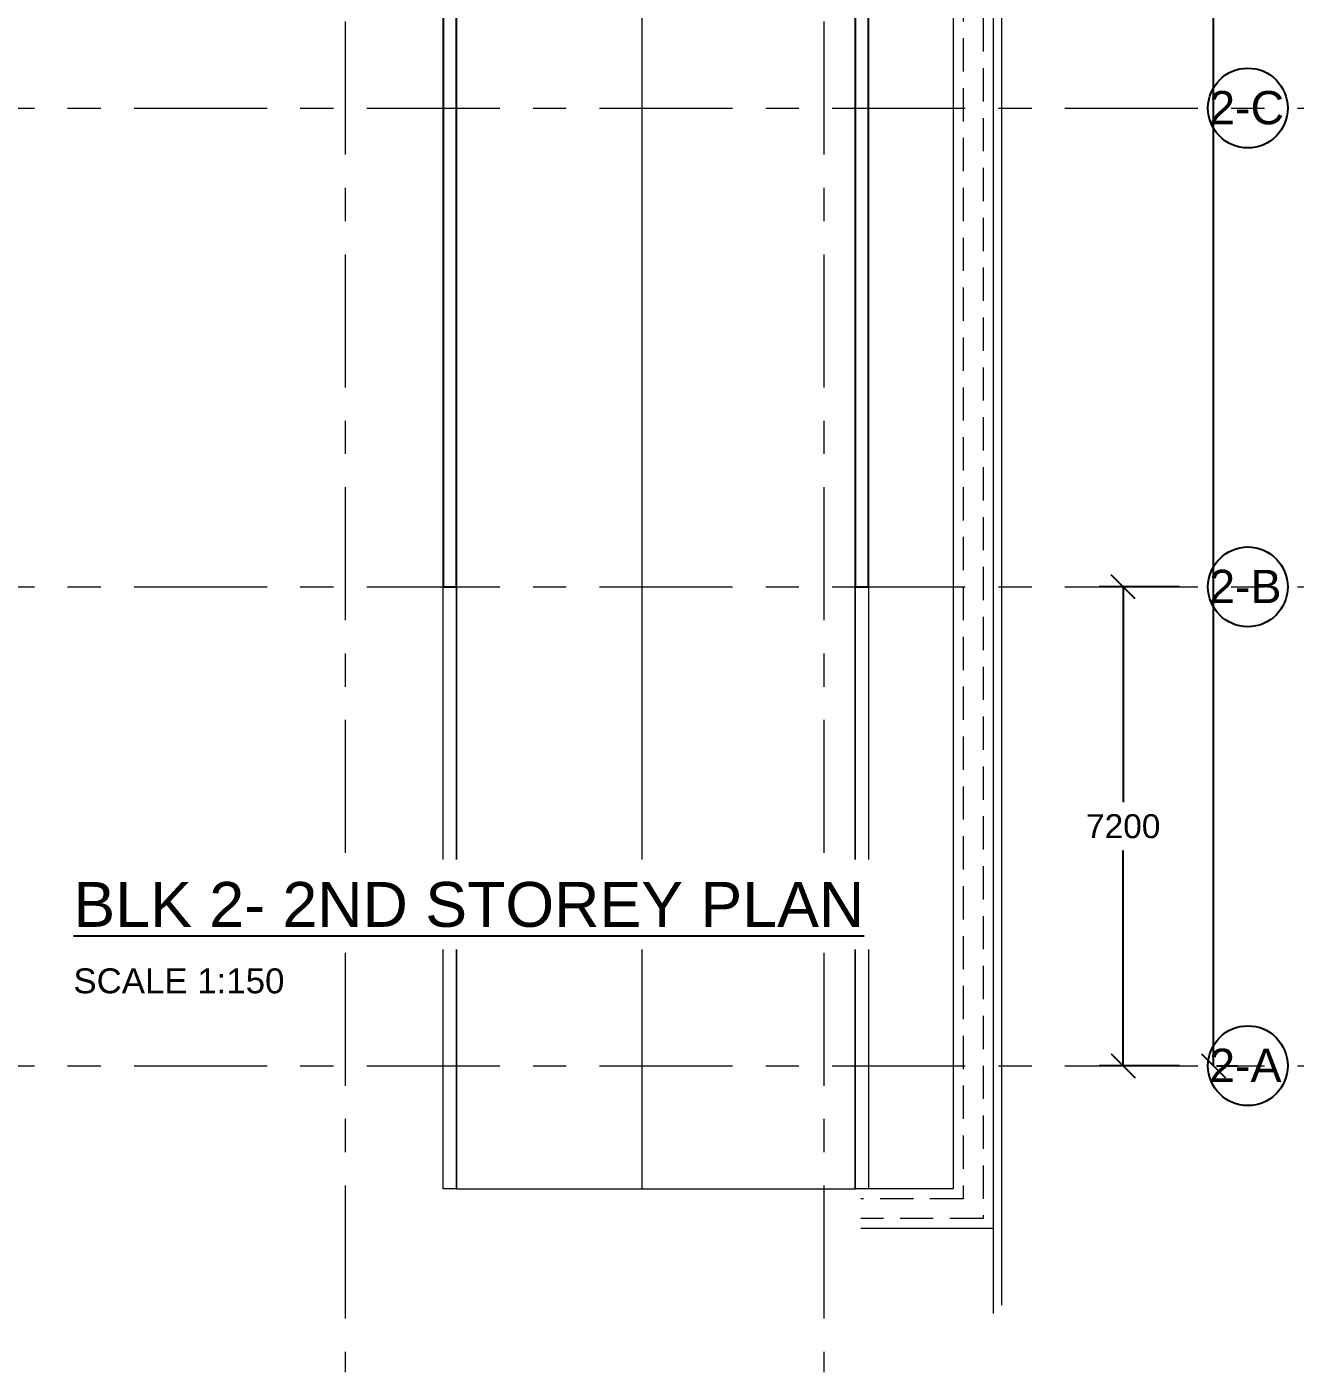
# Model space of a CAD drawing. Header units: millimetres. Extents: x -282761 to 137668, y -273845 to 94451.
# Drawn here: x 99020 to 118095, y -79832 to -59604 of the extents above; entities that cross this region are included whole.
import ezdxf

# ---------------------------------------------------------------- set-up
doc = ezdxf.new("R2010")
doc.units = ezdxf.units.MM
doc.linetypes.add('BLK_2 - 1ST__2ND_STOREY_PLAN-archi clean_11 SEPT 2024$0$IDA - Grid Line', pattern=[3500, 2000, -500, 500, -500])
doc.linetypes.add('BLK_2 - 1ST__2ND_STOREY_PLAN-archi clean_11 SEPT 2024$0$IDA - Hidden 2-1', pattern=[750, 500, -250])
doc.layers.get('Defpoints').update_dxf_attribs({"color": 8})
for name, color, linetype, lineweight in [('BLK_2 - 1ST__2ND_STOREY_PLAN-archi clean_11 SEPT 2024$0$0-1', 8, 'Continuous', 5), ('BLK_2 - 1ST__2ND_STOREY_PLAN-archi clean_11 SEPT 2024$0$1599_DB_A_BLK2_HQ_R21-2ND STOREY 20230517--$0$S-_COLN----_E', 8, 'Continuous', 9), ('BLK_2 - 1ST__2ND_STOREY_PLAN-archi clean_11 SEPT 2024$0$_CATCHMENT_DRAIN', 8, 'Continuous', 0), ('BLK_2 - 1ST__2ND_STOREY_PLAN-archi clean_11 SEPT 2024$0$A-_DETA----_E-1', 8, 'Continuous', 9), ('BLK_2 - 1ST__2ND_STOREY_PLAN-archi clean_11 SEPT 2024$0$A-_FLOR----_E', 8, 'Continuous', 9), ('BLK_2 - 1ST__2ND_STOREY_PLAN-archi clean_11 SEPT 2024$0$A-_HANR----_E3', 8, 'Continuous', 9), ('BLK_2 - 1ST__2ND_STOREY_PLAN-archi clean_11 SEPT 2024$0$A-_WALL----_E', 8, 'Continuous', 9), ('BLK_2 - 1ST__2ND_STOREY_PLAN-archi clean_11 SEPT 2024$0$A-DETL-____-OTLN-6', 8, 'BLK_2 - 1ST__2ND_STOREY_PLAN-archi clean_11 SEPT 2024$0$IDA - Hidden 2-1', 9), ('BLK_2 - 1ST__2ND_STOREY_PLAN-archi clean_11 SEPT 2024$0$S-_ANOTGRID_E-1', 8, 'BLK_2 - 1ST__2ND_STOREY_PLAN-archi clean_11 SEPT 2024$0$IDA - Grid Line', 9)]:
    doc.layers.add(name, color=color, linetype=linetype, lineweight=lineweight)
doc.layers.add('BLK_2 - 1ST__2ND_STOREY_PLAN-archi clean_11 SEPT 2024$0$Retaining Walls', color=8, linetype='Continuous')
doc.layers.add('DIM', color=8, linetype='Continuous')
doc.styles.add('BLK 2 - 1ST STOREY PLAN$0$Arial', font='arial.ttf', dxfattribs={"height": 300})
doc.styles.get("Standard").update_dxf_attribs({"font": 'arial.ttf'})
doc.dimstyles.new('DIM 200', dxfattribs={"dimscale": 2000, "dimtxt": 0.18, "dimasz": 0.18, "dimexe": 0.18, "dimexo": 0.0625, "dimgap": 0.09, "dimtad": 0, "dimtih": 1, "dimtoh": 1, "dimdec": 0, "dimzin": 0, "dimdsep": 46, "dimtxsty": 'Standard', "dimblk": 'OBLIQUE', "dimcen": 0.09, "dimadec": 0, "dimazin": 0, "dimtfac": 1, "dimtdec": 0, "dimtofl": 0, "dimtmove": 0, "dimatfit": 3, "dimfxl": 1, "dimtolj": 1, "dimtzin": 0, "dimarcsym": 0})

# ---------------------------------------------------------------- blocks, each defined once
blk = doc.blocks.new('_Oblique')
at = {"color": 0, "linetype": 'ByBlock', "lineweight": -2}
blk.add_line((-0.5, -0.5), (0.5, 0.5), dxfattribs=at)
blk = doc.blocks.new('*D27')
at = {"layer": 'Defpoints', "color": 0, "transparency": 16777216}
for p in [(115510, -68025), (116480, -68025), (116480, -75225)]:
    blk.add_point(p, dxfattribs=at)
at = {"layer": 'DIM', "color": 0, "lineweight": -2, "transparency": 16777216}
for p, q in [((116355, -68025), (115150, -68025)), ((115510, -68025), (115510, -71261)), ((115510, -75225), (115510, -71988)), ((116355, -75225), (115150, -75225))]:
    blk.add_line(p, q, dxfattribs=at)
at = {"layer": 'DIM', "color": 0, "lineweight": -2, "transparency": 16777216, "xscale": 360, "yscale": 360, "zscale": 360}
for p, rotation in [((115510, -68025), 90), ((115510, -75225), 270)]:
    blk.add_blockref('_Oblique', p, dxfattribs=dict(at, rotation=rotation))
at = {"layer": 'DIM', "color": 0, "transparency": 16777216, "insert": (115510, -71625), "char_height": 360, "attachment_point": 5}
blk.add_mtext('\\A1;7200', dxfattribs=at)
blk = doc.blocks.new('*D28')
at = {"layer": 'Defpoints', "color": 0, "transparency": 16777216}
for p in [(116787, 3975), (116787, -75225), (116867, -75225)]:
    blk.add_point(p, dxfattribs=at)
at = {"layer": 'DIM', "color": 0, "lineweight": -2, "transparency": 16777216}
for p, q in [((116867, 3975), (116867, -35261)), ((116912, 3975), (117227, 3975)), ((116867, -75225), (116867, -35988)), ((116912, -75225), (117227, -75225))]:
    blk.add_line(p, q, dxfattribs=at)
at = {"layer": 'DIM', "color": 0, "lineweight": -2, "transparency": 16777216, "xscale": 360, "yscale": 360, "zscale": 360}
for p, rotation in [((116867, 3975), 90), ((116867, -75225), 270)]:
    blk.add_blockref('_Oblique', p, dxfattribs=dict(at, rotation=rotation))
at = {"layer": 'DIM', "color": 0, "transparency": 16777216, "insert": (116867, -35625), "char_height": 360, "attachment_point": 5}
blk.add_mtext('\\A1;79200', dxfattribs=at)
blk = doc.blocks.new('BLK_2 - 1ST__2ND_STOREY_PLAN-archi clean_11 SEPT 2024$0$1599_DB_A_BLK2_HQ_R21_rvt-2-BLK 2 2ND STOREY PLAN')
at = {"layer": 'BLK_2 - 1ST__2ND_STOREY_PLAN-archi clean_11 SEPT 2024$0$A-_DETA----_E-1'}
blk.add_line((-112824, -88902), (-112824, -119802), dxfattribs=at)
at = {"layer": 'BLK_2 - 1ST__2ND_STOREY_PLAN-archi clean_11 SEPT 2024$0$A-_FLOR----_E'}
for p, q in [((-115611, -119802), (-115611, -67802)), ((-115611, -88902), (-115611, -119802)), ((-115611, -119802), (-110036, -119802)), ((-110036, -119802), (-109836, -119802)), ((-109836, -119802), (-109611, -119802))]:
    blk.add_line(p, q, dxfattribs=at)
at = {"layer": 'BLK_2 - 1ST__2ND_STOREY_PLAN-archi clean_11 SEPT 2024$0$A-_WALL----_E'}
for p, q in [((-115811, -119802), (-115811, -99540)), ((-115611, -99540), (-115611, -119802)), ((-109611, -119802), (-109611, -99697)), ((-109411, -99652), (-109411, -119802)), ((-115611, -119802), (-115811, -119802)), ((-109411, -119802), (-109611, -119802))]:
    blk.add_line(p, q, dxfattribs=at)
blk = doc.blocks.new('BLK_2 - 1ST__2ND_STOREY_PLAN-archi clean_11 SEPT 2024')
at = {"layer": 'BLK_2 - 1ST__2ND_STOREY_PLAN-archi clean_11 SEPT 2024$0$1599_DB_A_BLK2_HQ_R21-2ND STOREY 20230517--$0$S-_COLN----_E'}
for p, q in [((-25827, -88902), (-25827, -119802)), ((-23039, -88902), (-23039, -119802)), ((-26027, -119802), (-26027, -93142)), ((-19827, -119802), (-19827, -99697)), ((-19627, -99652), (-19627, -119802))]:
    blk.add_line(p, q, dxfattribs=at)
at = {"layer": 'BLK_2 - 1ST__2ND_STOREY_PLAN-archi clean_11 SEPT 2024$0$_CATCHMENT_DRAIN'}
for points in [[(-17754, -99052), (-17754, -120402), (-19744, -120402)], [(-18354, -99652), (-18354, -99652), (-18354, -119802), (-19744, -119802)]]:
    blk.add_lwpolyline(points, dxfattribs=at)
at = {"layer": 'BLK_2 - 1ST__2ND_STOREY_PLAN-archi clean_11 SEPT 2024$0$A-_HANR----_E3'}
for p, q in [((-17752, -98877), (-17752, -121677)), ((-17627, -98752), (-17627, -121552))]:
    blk.add_line(p, q, dxfattribs=at)
at = {"layer": 'BLK_2 - 1ST__2ND_STOREY_PLAN-archi clean_11 SEPT 2024$0$A-DETL-____-OTLN-6'}
for points in [[(-17904, -99202), (-17904, -99202), (-17904, -120252), (-19744, -120252)], [(-18204, -99502), (-18204, -99502), (-18204, -119952), (-19744, -119953)]]:
    blk.add_lwpolyline(points, dxfattribs=at)
at = {"layer": 'BLK_2 - 1ST__2ND_STOREY_PLAN-archi clean_11 SEPT 2024$0$Retaining Walls', "ltscale": 500}
blk.add_lwpolyline([(-20052, -89402), (-20252, -89402), (-20252, -90602), (-26027, -90602), (-26027, -90902), (-25827, -90902), (-25827, -90802), (-25027, -90802), (-25027, -91942), (-25827, -91942), (-25827, -91702), (-26027, -91702), (-26027, -110752), (-25827, -110752), (-25827, -92142), (-24827, -92142), (-24827, -90802), (-20252, -90802), (-20252, -98797), (-19827, -99697), (-19827, -110752), (-19627, -110752), (-19627, -99652), (-20052, -98752)], close=True, dxfattribs=at)
at = {"layer": 'BLK_2 - 1ST__2ND_STOREY_PLAN-archi clean_11 SEPT 2024$0$S-_ANOTGRID_E-1'}
for p, q in [((-27502, -28753), (-27502, -122559)), ((-20302, -28753), (-20302, -122559)), ((-51674, -103552), (4861, -103552)), ((-51674, -110752), (4861, -110752)), ((-51674, -117952), (4861, -117952))]:
    blk.add_line(p, q, dxfattribs=at)
at = {"layer": 'BLK_2 - 1ST__2ND_STOREY_PLAN-archi clean_11 SEPT 2024$0$0-1'}
blk.add_blockref('BLK_2 - 1ST__2ND_STOREY_PLAN-archi clean_11 SEPT 2024$0$1599_DB_A_BLK2_HQ_R21_rvt-2-BLK 2 2ND STOREY PLAN', (89785, 0), dxfattribs=at)

msp = doc.modelspace()

# ---------------------------------------------------------------- linework, layer by layer
for centre in [(117384.9, -60824.7), (117384.9, -68024.7), (117384.9, -75224.7)]:
    msp.add_circle(centre, 600)

# ---------------------------------------------------------------- block references
at = {"layer": 'BLK_2 - 1ST__2ND_STOREY_PLAN-archi clean_11 SEPT 2024$0$_CATCHMENT_DRAIN'}
msp.add_blockref('BLK_2 - 1ST__2ND_STOREY_PLAN-archi clean_11 SEPT 2024', (131307.1, 42727.7), dxfattribs=at)

# ---------------------------------------------------------------- texts
for s, p in [('2-C', (116804.1, -61068.1)), ('2-B', (116804.1, -68268.1)), ('2-A', (116804.1, -75468.1))]:
    msp.add_text(s, height=500).set_placement(p)

# ---------------------------------------------------------------- dimensions: what is measured, and where the dimension line sits
at = {"layer": 'DIM'}
for base, p1, p2, picture, middle in [((116866.6, -75224.7), (116786.9, 3975.3), (116786.9, -75224.7), '*D28', (116866.6, -35624.7)), ((115510, -68024.7), (116479.7, -75224.7), (116479.7, -68024.7), '*D27', (115510, -71624.7))]:
    dim = msp.add_linear_dim(base=base, p1=p1, p2=p2, angle=90, dimstyle='DIM 200', dxfattribs=at)
    dim.commit()
    dim.dimension.update_dxf_attribs({"geometry": picture, "text_midpoint": middle})

# ---------------------------------------------------------------- next in the draw order: texts
at = {"color": 5, "insert": (99719.9, -72461.4), "char_height": 675, "width": 12347.698, "attachment_point": 1, "style": 'BLK 2 - 1ST STOREY PLAN$0$Arial', "bg_fill": 3, "box_fill_scale": 1.5, "bg_fill_color": 256, "bg_fill_transparency": 0}
msp.add_mtext('{\\LBLK 2- 2ND STOREY PLAN}', dxfattribs=at)

# ---------------------------------------------------------------- next in the draw order: texts
at = {"insert": (99719.9, -73760.9), "char_height": 375, "width": 3799.999, "attachment_point": 1, "style": 'BLK 2 - 1ST STOREY PLAN$0$Arial', "bg_fill": 3, "box_fill_scale": 1.5, "bg_fill_color": 256, "bg_fill_transparency": 0}
msp.add_mtext('SCALE 1:150', dxfattribs=at)

doc.saveas('drawing.dxf')
